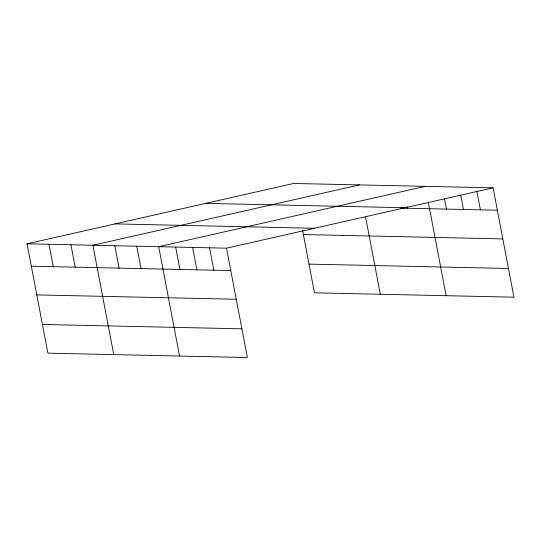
<?xml version="1.0" encoding="UTF-8"?>
<svg xmlns="http://www.w3.org/2000/svg" width="541" height="541" viewBox="0 0 541 541"><rect width="100%" height="100%" fill="white"/><g stroke="black" fill="none" stroke-linecap="round" stroke-linejoin="round"><path stroke-width="0.81" d="M27.05 243.815L226.523 248.184L247.386 357.533L47.912 353.165L27.05 243.815L293.614 183.467L493.088 187.835L513.95 297.185L314.477 292.816L302.581 230.446M359.44 184.907L92.876 245.256L113.738 354.605M425.267 186.347L158.702 246.703L179.565 356.052M226.523 248.184L493.088 187.835M205.648 203.382L405.121 207.751M400.847 208.102L497.362 210.212M115.017 223.9L314.49 228.268M303.359 234.544L502.832 238.912M309.006 264.116L508.472 268.485M31.317 266.199L230.791 270.568M36.795 294.899L236.268 299.268M42.435 324.465L241.908 328.833M476.925 191.609L480.401 209.84M460.763 195.382L463.448 209.475M444.438 198.324L446.494 209.103M428.276 202.097L446.129 295.697M407.278 206.588L407.596 208.251M365.432 216.305L380.303 294.257M209.57 247.812L213.837 270.196M192.61 247.44L196.883 269.824M175.656 247.068L179.93 269.452M136.758 246.216L141.032 268.6M114.82 245.736L119.088 268.12M70.932 244.775L75.206 267.159M48.994 244.295L53.261 266.679"/></g></svg>
